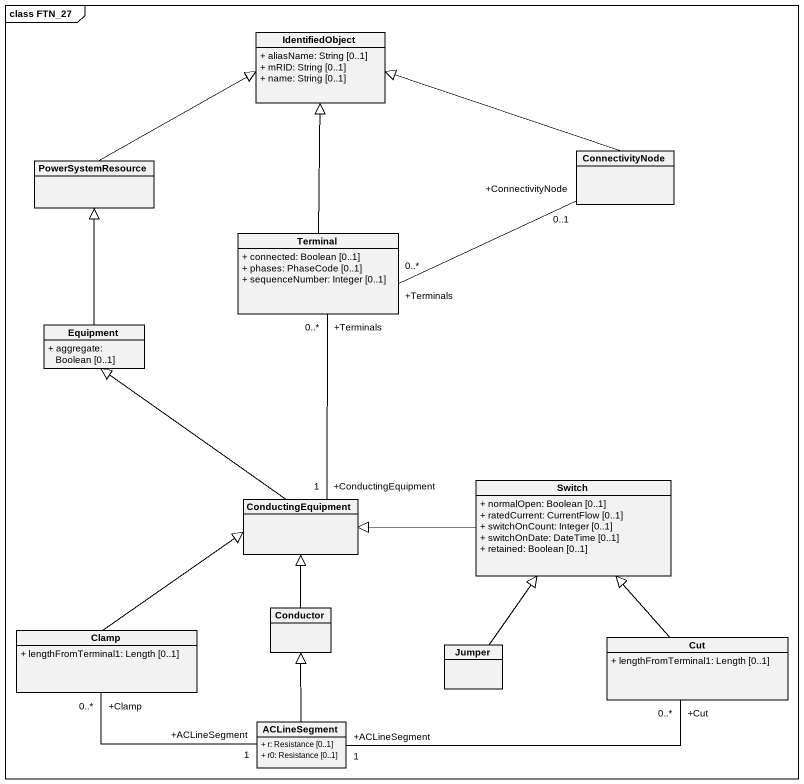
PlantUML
@startuml
mainframe class FTN_27
hide circle
hide empty members
skinparam classAttributeIconSize 0
class IdentifiedObject {
  + aliasName: String [0..1]
  + mRID: String [0..1]
  + name: String [0..1]
}
class ConnectivityNode
class PowerSystemResource
class Terminal {
  + connected: Boolean [0..1]
  + phases: PhaseCode [0..1]
  + sequenceNumber: Integer [0..1]
}
class Equipment {
  + aggregate: Boolean [0..1]
}
class ConductingEquipment
class Switch {
  + normalOpen: Boolean [0..1]
  + ratedCurrent: CurrentFlow [0..1]
  + switchOnCount: Integer [0..1]
  + switchOnDate: DateTime [0..1]
  + retained: Boolean [0..1]
}
class Clamp {
  + lengthFromTerminal1: Length [0..1]
}
class Conductor
class Cut {
  + lengthFromTerminal1: Length [0..1]
}
class Jumper
class ACLineSegment {
  + r: Resistance [0..1]
  + r0: Resistance [0..1]
}
ConnectivityNode -left-|> IdentifiedObject
PowerSystemResource -right-|> IdentifiedObject
Terminal -up-|> IdentifiedObject
Terminal "+Terminals\n0..*" -right- "+ConnectivityNode\n0..1" ConnectivityNode
Terminal "+Terminals\n0..*" -- "+ConductingEquipment\n1" ConductingEquipment
Equipment -up-|> PowerSystemResource
ConductingEquipment -up-|> Equipment
Switch -left-|> ConductingEquipment
Clamp -up-|> ConductingEquipment
Conductor -up-|> ConductingEquipment
Cut -up-|> Switch
Cut "+Cut\n0..*" -left- "+ACLineSegment\n1" ACLineSegment
Jumper -up-|> Switch
ACLineSegment "+ACLineSegment\n1" -left- "+Clamp\n0..*" Clamp
ACLineSegment -up-|> Conductor
@enduml
